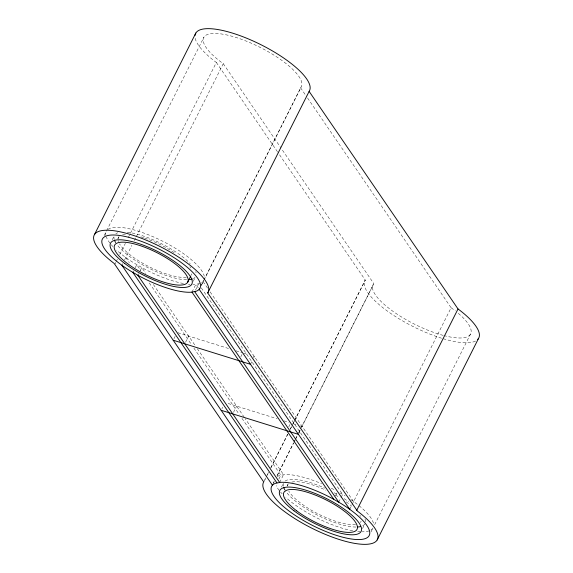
<?xml version="1.0" encoding="UTF-8"?>
<svg xmlns="http://www.w3.org/2000/svg" width="573" height="573" viewBox="0 0 573 573"><rect width="100%" height="100%" fill="white"/><g stroke="black" fill="none" stroke-linecap="round" stroke-linejoin="round"><path stroke-width="0.43" stroke-dasharray="2.87 2.15" d="M104.121 235.661L106.463 231.012M106.571 230.797L203.945 37.188M112.222 239.808L113.783 236.706M117.837 238.776L118.618 237.229M114.972 264.038L115.775 262.441M116.169 261.646L117.372 259.254M119.778 254.476L125.387 243.317M128.194 237.745L216.35 62.464L215.584 61.898A63.732 19.274 26.7 0 1 195.192 38.319M121.891 265.263L122.694 263.673M124.62 259.841L131.912 245.344M134.311 240.567L135.916 237.38M136.317 236.585L223.269 63.696L220.87 61.92A54.628 16.517 26.7 0 1 235.639 37.331A54.628 16.517 26.7 0 1 301.183 86.938L204.21 279.746M132.879 272.433L133.659 270.879M135.214 267.777L136.775 264.676L140.779 270.528M137.871 275.284L138.652 273.729M140.206 270.628L141.767 267.527L145.807 273.428M193.259 281.264L195.207 277.389M191.969 292.13L195.866 284.38L198.387 288.061M195.486 290.139L198.602 283.936M173.97 338.664L175.137 336.337M201.123 285.461L203.58 280.577M203.981 279.774L301.183 86.938M201.359 285.411L203.809 280.541M185.566 342.274L188.682 336.072M240.832 356.8L241.999 354.472M221.923 408.735L222.704 407.181M250.473 364.285L252.034 361.183M253.595 358.089L254.369 356.535L252.056 355.812M233.519 412.345L236.635 406.142M288.785 426.871L289.959 424.543M264.912 479.522L265.714 477.932M267.319 474.745L268.522 472.353M270.922 467.575L287.753 434.112M290.16 429.335L291.356 426.942M292.961 423.755L294.164 421.363M294.565 420.568L365.288 280.075L277.948 152.461M263.909 481.649L265.915 477.667M266.316 476.872L268.322 472.89M270.721 468.105L287.954 433.847M290.361 429.07L291.557 426.677M291.958 425.882L294.364 421.098M294.766 420.303L365.288 280.075M273.378 482.96L274.223 481.284M277.024 475.705L293.455 443.036M293.856 442.241L295.059 439.856M295.46 439.054L297.065 435.867M298.669 432.679L300.266 429.492M300.667 428.697L373.825 283.664L281.372 148.579M272.848 484.436L274.446 481.248M277.253 475.676L293.684 443.008M294.085 442.213L295.288 439.82M295.682 439.025L297.287 435.838M298.891 432.651L300.094 430.259M301.699 427.071L373.825 283.664M298.433 434.355L299.987 431.254M278.865 479.007L280.813 475.132L241.785 418.097M279.653 482.445L283.549 474.688L245.215 418.67M281.479 487.107L283.427 483.232M287.094 486.076L287.875 484.529M335.699 495.416L336.867 493.088M338.743 502.141L342.64 494.392L201.102 287.589M349.731 509.304L451.109 307.737L306.111 95.884M362.516 528.564L364.464 524.689M371.01 531.93L373.066 527.84M374.67 524.653L470.44 334.238A54.628 16.517 26.7 0 0 458.185 313.245M203.702 280.756L203.035 281.63A54.628 16.517 26.7 0 1 201.102 283.048M470.44 334.238L469.774 335.112A54.628 16.517 26.7 0 1 444.655 335.764M372.959 528.055L372.292 528.929A54.628 16.517 26.7 0 1 370.359 530.347M199.834 283.585L194.913 284.473A54.628 16.517 26.7 0 1 192.922 284.523M177.859 332.705L229.257 348.713M236.019 350.819L241.935 352.66M243.554 353.169L248.188 354.608M228.14 403.492L277.21 418.777M283.972 420.89L289.043 422.466M293.054 423.712L296.148 424.679M300.008 425.882L302.329 426.606M339.896 492.794L345.161 495.91M451.109 307.737L453.515 309.506A54.628 16.517 26.7 0 1 455.334 310.91M353.491 501.454L209.611 291.134M300.553 87.762L305.61 95.147M223.269 63.696L280.863 147.841M216.35 62.464L277.439 151.723M203.071 281.587L207.598 288.198M153.371 284.48L195.243 345.662M197.262 348.613L244.707 417.939M149.288 282.955L191.382 344.459M193.903 348.148L239.278 414.444M125.795 257.513L129.312 262.656M443.208 335.391A54.628 16.517 26.7 0 1 392.67 311.096L390.127 309.219A54.628 16.517 26.7 0 1 373.202 284.487M475.518 341.057A63.732 19.274 26.7 0 1 442.979 338.65M441.568 338.22A63.732 19.274 26.7 0 1 387.806 311.383L384.841 309.198A63.732 19.274 26.7 0 1 365.094 280.34M369.091 530.885A54.628 16.517 26.7 0 1 362.179 531.823M360.023 531.751A54.628 16.517 26.7 0 1 357.717 531.558M352.689 530.806A54.628 16.517 26.7 0 1 295.188 504.913L292.645 503.044A54.628 16.517 26.7 0 1 285.87 497.457M282.16 493.84A54.628 16.517 26.7 0 1 280.577 492.092M279.173 490.388A54.628 16.517 26.7 0 1 276.157 485.639M277.246 476.672A54.628 16.517 26.7 0 1 279.581 475.483L284.502 474.594A54.628 16.517 26.7 0 1 321.603 483.712M331.266 488.182A54.628 16.517 26.7 0 1 335.241 490.223M350.819 499.584A54.628 16.517 26.7 0 1 357.853 504.734M359.02 505.665A54.628 16.517 26.7 0 1 373.51 523.536M190.014 284.401A54.628 16.517 26.7 0 1 188.46 284.258M183.432 283.506A54.628 16.517 26.7 0 1 143.393 268.422L134.261 263.157A54.628 16.517 26.7 0 1 125.931 257.614L123.388 255.744A54.628 16.517 26.7 0 1 116.613 250.157M112.902 246.54A54.628 16.517 26.7 0 1 111.32 244.793M109.916 243.088A54.628 16.517 26.7 0 1 106.299 236.893M105.912 235.532A54.628 16.517 26.7 0 1 106.005 231.993M107.989 229.372A54.628 16.517 26.7 0 1 160.411 240.094A54.628 16.517 26.7 0 1 204.253 276.236M361.14 521.101A40.97 12.391 26.7 0 1 360.31 522.497M355.582 524.496A40.97 12.391 26.7 0 1 319.14 514.432A40.97 12.391 26.7 0 1 288.806 491.161M287.352 486.076A40.97 12.391 26.7 0 1 288.369 483.87M291.865 482.094A40.97 12.391 26.7 0 1 325.915 490.194M335.434 495.065A40.97 12.391 26.7 0 1 339.216 497.278M346.199 501.884A40.97 12.391 26.7 0 1 351.607 506.095M359.873 515.206A40.97 12.391 26.7 0 1 360.474 516.345M364.858 523.908A45.525 13.766 26.7 0 1 362.688 525.821M355.876 527.045A45.525 13.766 26.7 0 1 285.698 491.147M283.363 486.226A45.525 13.766 26.7 0 1 283.442 483.275M285.096 481.091A45.525 13.766 26.7 0 1 324.748 488.139M334.08 492.737A45.525 13.766 26.7 0 1 337.948 494.886M344.087 498.646A45.525 13.766 26.7 0 1 348.628 501.74M364.987 519.009A45.525 13.766 26.7 0 1 365.438 522.189M191.883 273.801A40.97 12.391 26.7 0 1 191.053 275.198M186.325 277.196A40.97 12.391 26.7 0 1 149.882 267.133A40.97 12.391 26.7 0 1 119.549 243.862M118.496 241.641A40.97 12.391 26.7 0 1 118.203 240.617M118.095 238.776A40.97 12.391 26.7 0 1 119.112 236.57M122.608 234.794A40.97 12.391 26.7 0 1 126.697 234.407M140.879 236.878A40.97 12.391 26.7 0 1 143.916 237.824M144.69 238.082A40.97 12.391 26.7 0 1 174.256 252.722M189.856 266.717A40.97 12.391 26.7 0 1 190.616 267.906M195.049 277.339A45.525 13.766 26.7 0 1 193.43 278.521M186.619 279.746A45.525 13.766 26.7 0 1 117.444 245.223M114.106 238.927A45.525 13.766 26.7 0 1 113.984 236.878M115.839 233.791A45.525 13.766 26.7 0 1 117.78 232.803M127.263 232.237A45.525 13.766 26.7 0 1 190.229 263.666M195.73 271.709A45.525 13.766 26.7 0 1 196.059 272.841"/><path stroke-width="0.86" d="M94.452 234.615L195.837 33.041M187.643 282.288A40.97 12.391 26.7 0 0 138.487 245.086A40.97 12.391 26.7 0 0 127.414 263.53A40.97 12.391 26.7 0 0 187.643 282.288L190.766 276.086M207.713 292.925L207.906 292.66A63.732 19.274 26.7 0 0 131.432 234.78A63.732 19.274 26.7 0 0 114.199 263.473L263.709 481.914A63.732 19.274 26.7 0 0 283.456 510.772L286.428 512.957A63.732 19.274 26.7 0 0 376.397 540.976L377.163 539.959A63.732 19.274 26.7 0 0 357.416 511.102L207.713 292.925L309.291 91.086A63.732 19.274 26.7 0 0 258.781 43.641A63.732 19.274 26.7 0 0 195.021 35.454M356.65 510.536L458.028 308.962L309.091 91.351M377.163 539.959L478.548 338.385A63.732 19.274 26.7 0 0 458.801 309.527L458.028 308.962M477.775 339.402L478.548 338.385M173.189 340.219L250.473 364.285M221.149 410.282L298.433 434.355M199.175 289.336L349.731 509.304M194.705 291.686L338.743 502.141M191.969 292.13L333.751 499.291M137.871 275.284L279.653 482.445M132.879 272.433L276.917 482.881M121.891 265.263L272.447 485.238M360.417 526.616A45.525 13.766 26.7 0 1 357.531 527.002M284.86 489.829A45.525 13.766 26.7 0 1 283.685 487.358M192.378 278.965A45.525 13.766 26.7 0 1 189.792 279.56M115.603 242.529A45.525 13.766 26.7 0 1 114.428 240.058M199.798 288.513L199.139 289.386A54.628 16.517 26.7 0 1 195.937 291.335L191.017 292.223A54.628 16.517 26.7 0 1 139.49 276.172L130.365 270.907A54.628 16.517 26.7 0 1 122.028 265.363L119.485 263.494A54.628 16.517 26.7 0 1 134.254 238.905A54.628 16.517 26.7 0 1 199.798 288.513M272.483 485.188L271.817 486.062A54.628 16.517 26.7 0 0 288.742 510.794L291.285 512.663A54.628 16.517 26.7 0 0 368.396 536.686L369.055 535.812A54.628 16.517 26.7 0 0 352.13 511.08L349.587 509.204A54.628 16.517 26.7 0 0 341.257 503.66L332.125 498.395A54.628 16.517 26.7 0 0 280.605 482.351L275.685 483.24A54.628 16.517 26.7 0 0 272.483 485.188M294.028 510.815A45.525 13.766 26.7 0 0 360.954 531.665A45.525 13.766 26.7 0 0 306.333 490.33A45.525 13.766 26.7 0 0 294.028 510.815M296.671 510.83A40.97 12.391 26.7 0 0 356.9 529.588A40.97 12.391 26.7 0 0 307.744 492.386A40.97 12.391 26.7 0 0 296.671 510.83M124.771 263.516A45.525 13.766 26.7 0 0 191.697 284.366A45.525 13.766 26.7 0 0 137.076 243.031A45.525 13.766 26.7 0 0 124.771 263.516"/></g></svg>
